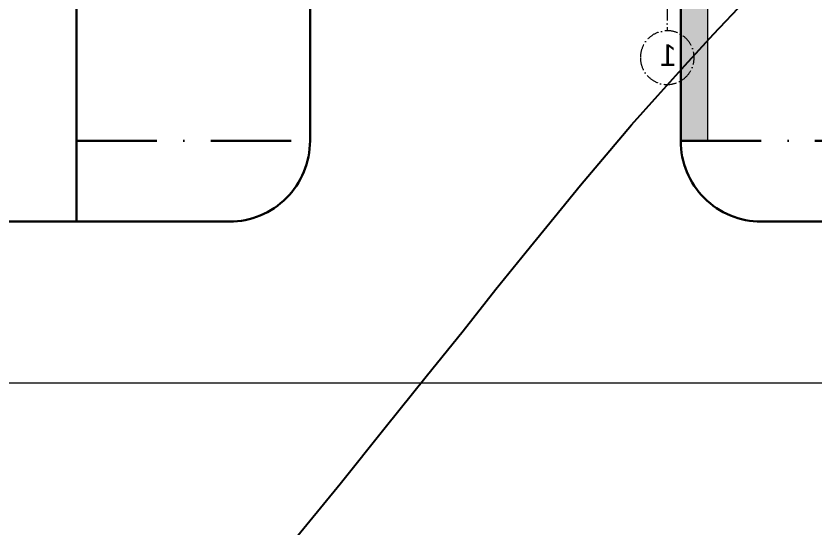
# Model space of a CAD drawing. Header units: millimetres. Extents: x 1353783 to 6492029790, y -7276956 to -512500.
# Drawn here: x 9987488 to 9990463, y -2845242 to -2843337 of the extents above; entities that cross this region are included whole.
import ezdxf

# ---------------------------------------------------------------- set-up
doc = ezdxf.new("R2010")
doc.units = ezdxf.units.MM
for name, pattern in [('482 Границы районов', [5, 3, -1, 0, -1]), ('ACAD_ISO10W100', [18, 12, -3, 0, -3]), ('CONTI', [0]), ('осевая', [50.8, 31.75, -6.35, 6.35, -6.35])]:
    doc.linetypes.add(name, pattern=pattern)
doc.layers.get('0').update_dxf_attribs({"lineweight": 5})
doc.layers.get('Defpoints').update_dxf_attribs({"color": 255})
doc.layers.add('GORIZUNKNOWN', color=32, linetype='CONTI')
doc.layers.add('РЕЛЬЕФ', color=7, linetype='CONTI')
for name, color, linetype, lineweight in [('ГП-Граница учасика ИЖС', 3, 'Continuous', 5), ('ГП-Тратуар', 3, 'Continuous', 5), ('ГР.УЧ', 12, 'ограждение1', 40), ('оси', 231, 'осевая', 9)]:
    doc.layers.add(name, color=color, linetype=linetype, lineweight=lineweight)
doc.styles.add('GOST Common', font='', dxfattribs={"height": 3})
doc.styles.get('GOST Common').set_extended_font_data('GOST Common')
doc.linetypes.add('ограждение1', pattern='A,6.35,-2.54,[133,ltypeshp.shx,S=2.54,R=0,X=-2.54,Y=0],-2.54,25.4', length=36.83)

# ---------------------------------------------------------------- blocks, each defined once
blk = doc.blocks.new('амвамвам')
at = {"lineweight": 30, "ltscale": 100, "true_color": 0x939598}
h = blk.add_hatch(color=252, dxfattribs=at)
h.dxf.hatch_style = 1
h.paths.add_polyline_path([(9894780, -3620392), (9894780, -3620892), (9899130, -3620892), (9899130, -3620392)], flags=17)
h.paths.add_polyline_path([(9891980, -3620392), (9891980, -3620892), (9880530, -3620892), (9880530, -3605992), (9906030, -3605992), (9906530, -3605992), (9906530, -3623392), (9906030, -3623392), (9906030, -3606492), (9881030, -3606492), (9881030, -3620392)])
at = {"color": 251, "lineweight": 15, "ltscale": 100, "true_color": 0x636466}
blk.add_lwpolyline([(9891980, -3620392), (9891980, -3620892), (9880530, -3620892), (9880530, -3605992), (9906030, -3605992), (9906530, -3605992), (9906530, -3623392), (9906030, -3623392), (9906030, -3606492), (9881030, -3606492), (9881030, -3620392)], close=True, dxfattribs=at)
blk = doc.blocks.new('ТИП-3')
at = {"layer": 'оси', "color": 251, "linetype": 'ACAD_ISO10W100', "lineweight": 13, "ltscale": 20, "true_color": 0x636466}
blk.add_line((10363214, -2868431), (10363214, -2883281), dxfattribs=at)
blk.add_circle((10363214, -2883781), 500, dxfattribs=at)
at = {"layer": 'оси', "color": 251, "linetype": 'ACAD_ISO10W100', "lineweight": 13, "ltscale": 20, "true_color": 0x636466, "insert": (10363194, -2883535), "char_height": 400, "width": 158.4, "attachment_point": 2, "line_spacing_factor": 1.016949, "style": 'GOST Common'}
blk.add_mtext('{\\fArial|b0|i0|c204|p34;1}', dxfattribs=at)
blk = doc.blocks.new('оо')
at = {"layer": 'GORIZUNKNOWN', "color": 9, "true_color": 0xc7c8ca}
blk.add_lwpolyline([(222846.793, -3431803.252), (222848.023, -3431802.452), (222849.143, -3431801.712), (222850.163, -3431801.042), (222851.073, -3431800.442), (222851.893, -3431799.892), (222852.643, -3431799.402), (222853.333, -3431798.952), (222853.983, -3431798.532), (222854.613, -3431798.142), (222855.233, -3431797.752), (222855.863, -3431797.382), (222856.513, -3431797.002), (222857.203, -3431796.612), (222857.933, -3431796.212), (222858.713, -3431795.792), (222859.553, -3431795.352), (222860.443, -3431794.892)], dxfattribs=at)

msp = doc.modelspace()

# ---------------------------------------------------------------- linework, layer by layer
at = {"layer": 'Defpoints', "lineweight": 0, "ltscale": 100}
msp.add_lwpolyline([(9958662, -2844701.4), (9997801, -2844701.4)], dxfattribs=at)
at = {"layer": 'ГП-Граница учасика ИЖС', "color": 94, "linetype": '482 Границы районов', "lineweight": 30, "ltscale": 100}
for points in [[(9989962.4, -2843801.7), (9990562.4, -2843801.7), (9990562.4, -2838901.7), (9984362.4, -2838901.7), (9984362.4, -2843801.7), (9987152.4, -2843801.7)], [(9987712.4, -2843801.7), (9988582.4, -2843801.7)]]:
    msp.add_lwpolyline(points, dxfattribs=at)
at = {"layer": 'ГП-Граница учасика ИЖС', "color": 251, "lineweight": 30, "ltscale": 100}
for points in [[(9988582.4, -2843201.6), (9988582.4, -2843801.7, -0.414214), (9988282.4, -2844101.7), (9980442.4, -2844101.7, -0.414214), (9980142.4, -2843801.7), (9980142.4, -2843201.6)], [(9991162.4, -2843201.7), (9991162.4, -2843801.7, -0.414214), (9990862.4, -2844101.7), (9990262.4, -2844101.7, -0.414214), (9989962.4, -2843801.7), (9989962.4, -2843201.7)]]:
    msp.add_lwpolyline(points, format="xyb", dxfattribs=at)
msp.add_lwpolyline([(9987712.4, -2844101.7), (9987712.4, -2843201.6), (9988582.4, -2843201.6)], dxfattribs=at)
at = {"layer": 'ГР.УЧ', "lineweight": 50, "ltscale": 50}
msp.add_lwpolyline([(9996494.1, -2858056.4, -0.000073), (9997765.4, -2845883.1, -0.003019), (9997962.4, -2843896.8), (9997934.6, -2810081.4), (9997659.8, -2802556.7, 0.09197), (9997084.6, -2800684.7, 0.018978), (9996794, -2800133.6, -0.010053), (9995789.7, -2798243.1), (9989974.7, -2788087)], format="xyb", dxfattribs=at)

# ---------------------------------------------------------------- block references
at = {"color": 1, "lineweight": 30, "xscale": 0.1999999999999998, "yscale": 0.1999999999999998, "zscale": 0.1999999999999998, "rotation": 359.9999889757423}
msp.add_blockref('амвамвам', (8008756.4, -2119122.9), dxfattribs=at)
at = {"layer": 'ГП-Тратуар', "color": 3, "lineweight": 30, "xscale": -0.1999999999999999, "yscale": 0.2, "zscale": 0.2, "rotation": 359.9999889757078}
msp.add_blockref('ТИП-3', (12062555.3, -2266735.9), dxfattribs=at)
at = {"layer": 'РЕЛЬЕФ', "color": 240, "lineweight": 30, "true_color": 0xed1f24, "xscale": 200.0000000000001, "yscale": 200.0000000000001, "zscale": 200.0000000000001, "rotation": 17.80578495452471}
msp.add_blockref('оо', (-242329121, 637008728.1), dxfattribs=at)

doc.saveas('drawing.dxf')
